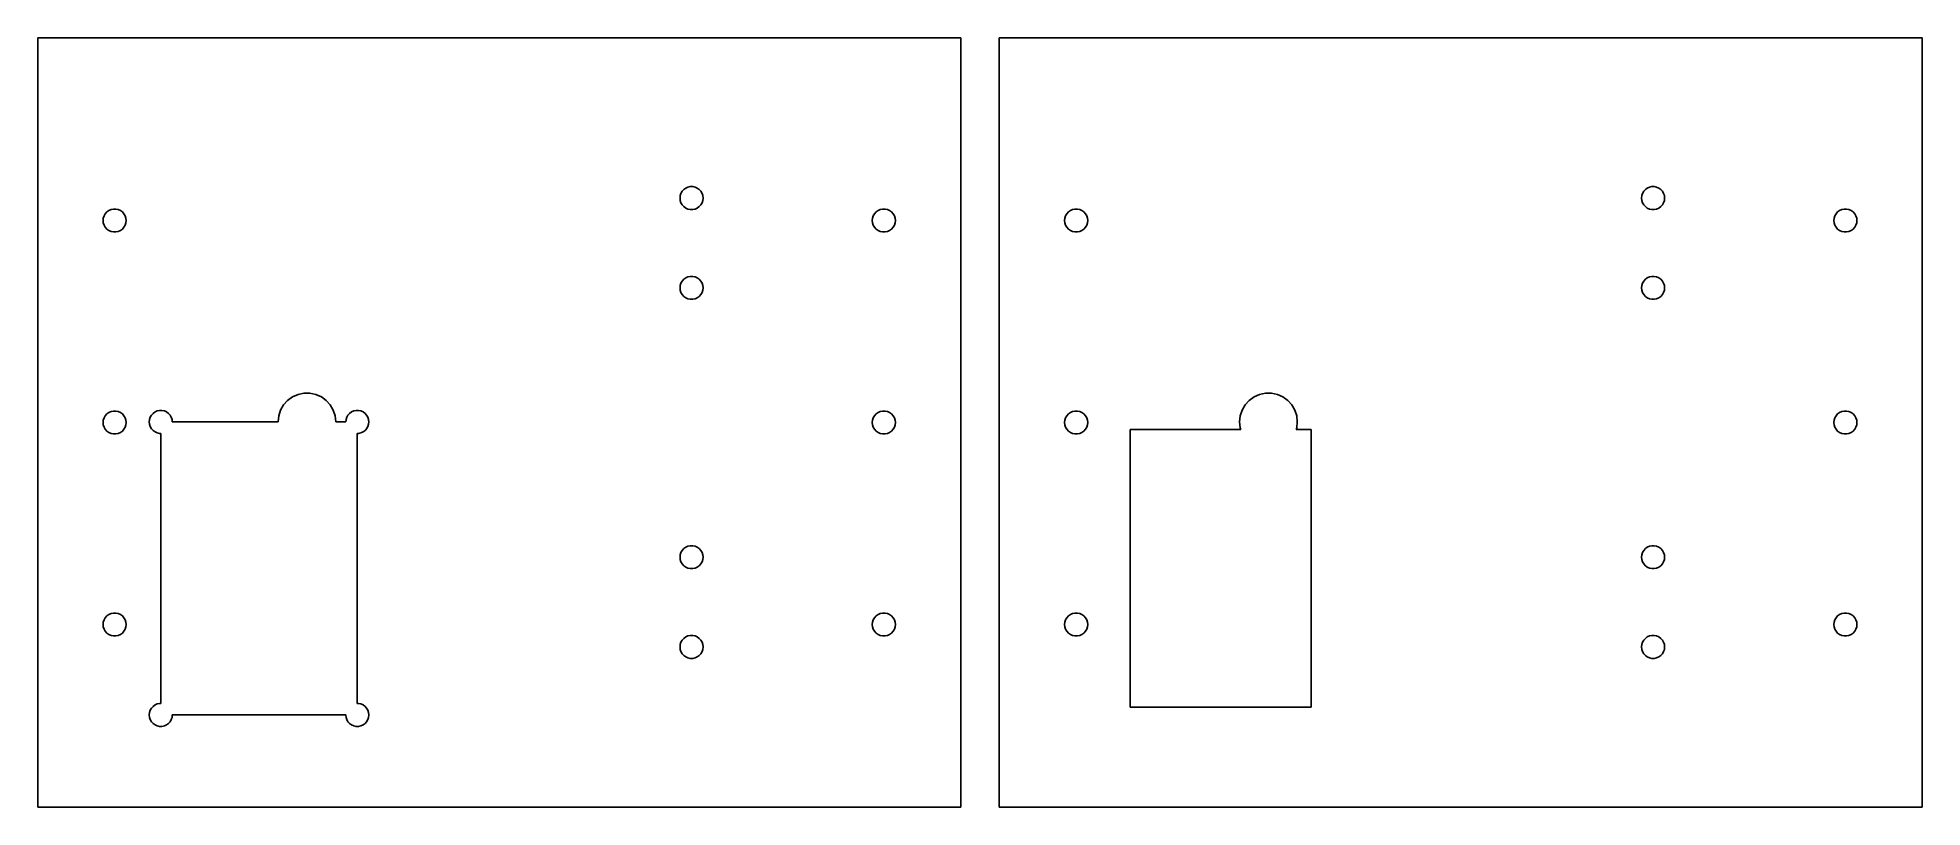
# Model space of a CAD drawing. Header units: metres. Extents: x 0 to 490, y 0 to 200.
import ezdxf

# ---------------------------------------------------------------- set-up
doc = ezdxf.new("R2010")
doc.units = ezdxf.units.M

msp = doc.modelspace()

# ---------------------------------------------------------------- linework, layer by layer
for p, q in [((240, 200), (0, 200)), ((0, 200), (0, 0)), ((240, 0), (240, 200)), ((490, 200), (250, 200)), ((250, 200), (250, 0)), ((490, 0), (490, 200)), ((167, 158.333), (167.066, 158.957)), ((167.066, 157.71), (167, 158.333)), ((167.066, 158.957), (167.259, 159.554)), ((167.259, 157.113), (167.066, 157.71)), ((167.259, 159.554), (167.573, 160.097)), ((167.573, 156.57), (167.259, 157.113)), ((167.573, 160.097), (167.993, 160.563)), ((167.993, 160.563), (168.5, 160.931)), ((168.5, 160.931), (169.073, 161.186)), ((169.073, 161.186), (169.686, 161.317)), ((169.686, 161.317), (170.314, 161.317)), ((170.314, 161.317), (170.927, 161.186)), ((170.927, 161.186), (171.5, 160.931)), ((171.5, 160.931), (172.007, 160.563)), ((172.007, 160.563), (172.427, 160.097)), ((172.427, 160.097), (172.741, 159.554)), ((172.741, 157.113), (172.427, 156.57)), ((172.741, 159.554), (172.934, 158.957)), ((172.934, 157.71), (172.741, 157.113)), ((172.934, 158.957), (173, 158.333)), ((173, 158.333), (172.934, 157.71)), ((417, 158.333), (417.066, 158.957)), ((417.066, 157.71), (417, 158.333)), ((417.066, 158.957), (417.259, 159.554)), ((417.259, 157.113), (417.066, 157.71)), ((417.259, 159.554), (417.573, 160.097)), ((417.573, 156.57), (417.259, 157.113)), ((417.573, 160.097), (417.993, 160.563)), ((417.993, 160.563), (418.5, 160.931)), ((418.5, 160.931), (419.073, 161.186)), ((419.073, 161.186), (419.686, 161.317)), ((419.686, 161.317), (420.314, 161.317)), ((420.314, 161.317), (420.927, 161.186)), ((420.927, 161.186), (421.5, 160.931)), ((421.5, 160.931), (422.007, 160.563)), ((422.007, 160.563), (422.427, 160.097)), ((422.427, 160.097), (422.741, 159.554)), ((422.741, 157.113), (422.427, 156.57)), ((422.741, 159.554), (422.934, 158.957)), ((422.934, 157.71), (422.741, 157.113)), ((422.934, 158.957), (423, 158.333)), ((423, 158.333), (422.934, 157.71)), ((17, 152.5), (17.0656, 153.124)), ((17.0656, 151.876), (17, 152.5)), ((17.0656, 153.124), (17.2594, 153.72)), ((17.2594, 153.72), (17.5729, 154.263)), ((17.5729, 154.263), (17.9926, 154.729)), ((17.9926, 154.729), (18.5, 155.098)), ((18.5, 155.098), (19.0729, 155.353)), ((19.0729, 155.353), (19.6864, 155.484)), ((19.6864, 155.484), (20.3136, 155.484)), ((20.3136, 155.484), (20.927, 155.353)), ((20.927, 155.353), (21.5, 155.098)), ((21.5, 155.098), (22.0074, 154.729)), ((22.0074, 154.729), (22.427, 154.263)), ((22.427, 154.263), (22.7406, 153.72)), ((22.7406, 153.72), (22.9344, 153.124)), ((22.9344, 153.124), (23, 152.5)), ((23, 152.5), (22.9344, 151.876)), ((167.993, 156.104), (167.573, 156.57)), ((168.5, 155.735), (167.993, 156.104)), ((169.073, 155.48), (168.5, 155.735)), ((169.686, 155.35), (169.073, 155.48)), ((170.314, 155.35), (169.686, 155.35)), ((170.927, 155.48), (170.314, 155.35)), ((171.5, 155.735), (170.927, 155.48)), ((172.007, 156.104), (171.5, 155.735)), ((172.427, 156.57), (172.007, 156.104)), ((217, 152.5), (217.066, 153.124)), ((217.066, 151.876), (217, 152.5)), ((217.066, 153.124), (217.259, 153.72)), ((217.259, 153.72), (217.573, 154.263)), ((217.573, 154.263), (217.993, 154.729)), ((217.993, 154.729), (218.5, 155.098)), ((218.5, 155.098), (219.073, 155.353)), ((219.073, 155.353), (219.686, 155.484)), ((219.686, 155.484), (220.314, 155.484)), ((220.314, 155.484), (220.927, 155.353)), ((220.927, 155.353), (221.5, 155.098)), ((221.5, 155.098), (222.007, 154.729)), ((222.007, 154.729), (222.427, 154.263)), ((222.427, 154.263), (222.741, 153.72)), ((222.741, 153.72), (222.934, 153.124)), ((222.934, 153.124), (223, 152.5)), ((223, 152.5), (222.934, 151.876)), ((267, 152.5), (267.066, 153.124)), ((267.066, 151.876), (267, 152.5)), ((267.066, 153.124), (267.259, 153.72)), ((267.259, 153.72), (267.573, 154.263)), ((267.573, 154.263), (267.993, 154.729)), ((267.993, 154.729), (268.5, 155.098)), ((268.5, 155.098), (269.073, 155.353)), ((269.073, 155.353), (269.686, 155.484)), ((269.686, 155.484), (270.314, 155.484)), ((270.314, 155.484), (270.927, 155.353)), ((270.927, 155.353), (271.5, 155.098)), ((271.5, 155.098), (272.007, 154.729)), ((272.007, 154.729), (272.427, 154.263)), ((272.427, 154.263), (272.741, 153.72)), ((272.741, 153.72), (272.934, 153.124)), ((272.934, 153.124), (273, 152.5)), ((273, 152.5), (272.934, 151.876)), ((417.993, 156.104), (417.573, 156.57)), ((418.5, 155.735), (417.993, 156.104)), ((419.073, 155.48), (418.5, 155.735)), ((419.686, 155.35), (419.073, 155.48)), ((420.314, 155.35), (419.686, 155.35)), ((420.927, 155.48), (420.314, 155.35)), ((421.5, 155.735), (420.927, 155.48)), ((422.007, 156.104), (421.5, 155.735)), ((422.427, 156.57), (422.007, 156.104)), ((467, 152.5), (467.066, 153.124)), ((467.066, 151.876), (467, 152.5)), ((467.066, 153.124), (467.259, 153.72)), ((467.259, 153.72), (467.573, 154.263)), ((467.573, 154.263), (467.993, 154.729)), ((467.993, 154.729), (468.5, 155.098)), ((468.5, 155.098), (469.073, 155.353)), ((469.073, 155.353), (469.686, 155.484)), ((469.686, 155.484), (470.314, 155.484)), ((470.314, 155.484), (470.927, 155.353)), ((470.927, 155.353), (471.5, 155.098)), ((471.5, 155.098), (472.007, 154.729)), ((472.007, 154.729), (472.427, 154.263)), ((472.427, 154.263), (472.741, 153.72)), ((472.741, 153.72), (472.934, 153.124)), ((472.934, 153.124), (473, 152.5)), ((473, 152.5), (472.934, 151.876)), ((17.2594, 151.28), (17.0656, 151.876)), ((17.5729, 150.737), (17.2594, 151.28)), ((17.9926, 150.271), (17.5729, 150.737)), ((18.5, 149.902), (17.9926, 150.271)), ((19.0729, 149.647), (18.5, 149.902)), ((19.6864, 149.516), (19.0729, 149.647)), ((20.3136, 149.516), (19.6864, 149.516)), ((20.927, 149.647), (20.3136, 149.516)), ((21.5, 149.902), (20.927, 149.647)), ((22.0074, 150.271), (21.5, 149.902)), ((22.427, 150.737), (22.0074, 150.271)), ((22.7406, 151.28), (22.427, 150.737)), ((22.9344, 151.876), (22.7406, 151.28)), ((217.259, 151.28), (217.066, 151.876)), ((217.573, 150.737), (217.259, 151.28)), ((217.993, 150.271), (217.573, 150.737)), ((218.5, 149.902), (217.993, 150.271)), ((219.073, 149.647), (218.5, 149.902)), ((219.686, 149.516), (219.073, 149.647)), ((220.314, 149.516), (219.686, 149.516)), ((220.927, 149.647), (220.314, 149.516)), ((221.5, 149.902), (220.927, 149.647)), ((222.007, 150.271), (221.5, 149.902)), ((222.427, 150.737), (222.007, 150.271)), ((222.741, 151.28), (222.427, 150.737)), ((222.934, 151.876), (222.741, 151.28)), ((267.259, 151.28), (267.066, 151.876)), ((267.573, 150.737), (267.259, 151.28)), ((267.993, 150.271), (267.573, 150.737)), ((268.5, 149.902), (267.993, 150.271)), ((269.073, 149.647), (268.5, 149.902)), ((269.686, 149.516), (269.073, 149.647)), ((270.314, 149.516), (269.686, 149.516)), ((270.927, 149.647), (270.314, 149.516)), ((271.5, 149.902), (270.927, 149.647)), ((272.007, 150.271), (271.5, 149.902)), ((272.427, 150.737), (272.007, 150.271)), ((272.741, 151.28), (272.427, 150.737)), ((272.934, 151.876), (272.741, 151.28)), ((467.259, 151.28), (467.066, 151.876)), ((467.573, 150.737), (467.259, 151.28)), ((467.993, 150.271), (467.573, 150.737)), ((468.5, 149.902), (467.993, 150.271)), ((469.073, 149.647), (468.5, 149.902)), ((469.686, 149.516), (469.073, 149.647)), ((470.314, 149.516), (469.686, 149.516)), ((470.927, 149.647), (470.314, 149.516)), ((471.5, 149.902), (470.927, 149.647)), ((472.007, 150.271), (471.5, 149.902)), ((472.427, 150.737), (472.007, 150.271)), ((472.741, 151.28), (472.427, 150.737)), ((472.934, 151.876), (472.741, 151.28)), ((167.573, 136.763), (167.993, 137.229)), ((167.993, 137.229), (168.5, 137.598)), ((168.5, 137.598), (169.073, 137.853)), ((169.073, 137.853), (169.686, 137.984)), ((169.686, 137.984), (170.314, 137.984)), ((170.314, 137.984), (170.927, 137.853)), ((170.927, 137.853), (171.5, 137.598)), ((171.5, 137.598), (172.007, 137.229)), ((172.007, 137.229), (172.427, 136.763)), ((417.573, 136.763), (417.993, 137.229)), ((417.993, 137.229), (418.5, 137.598)), ((418.5, 137.598), (419.073, 137.853)), ((419.073, 137.853), (419.686, 137.984)), ((419.686, 137.984), (420.314, 137.984)), ((420.314, 137.984), (420.927, 137.853)), ((420.927, 137.853), (421.5, 137.598)), ((421.5, 137.598), (422.007, 137.229)), ((422.007, 137.229), (422.427, 136.763)), ((167, 135), (167.066, 135.624)), ((167.066, 134.376), (167, 135)), ((167.066, 135.624), (167.259, 136.22)), ((167.259, 133.78), (167.066, 134.376)), ((167.259, 136.22), (167.573, 136.763)), ((167.573, 133.237), (167.259, 133.78)), ((167.993, 132.771), (167.573, 133.237)), ((168.5, 132.402), (167.993, 132.771)), ((169.073, 132.147), (168.5, 132.402)), ((171.5, 132.402), (170.927, 132.147)), ((172.007, 132.771), (171.5, 132.402)), ((172.427, 133.237), (172.007, 132.771)), ((172.427, 136.763), (172.741, 136.22)), ((172.741, 133.78), (172.427, 133.237)), ((172.741, 136.22), (172.934, 135.624)), ((172.934, 134.376), (172.741, 133.78)), ((172.934, 135.624), (173, 135)), ((173, 135), (172.934, 134.376)), ((417, 135), (417.066, 135.624)), ((417.066, 134.376), (417, 135)), ((417.066, 135.624), (417.259, 136.22)), ((417.259, 133.78), (417.066, 134.376)), ((417.259, 136.22), (417.573, 136.763)), ((417.573, 133.237), (417.259, 133.78)), ((417.993, 132.771), (417.573, 133.237)), ((418.5, 132.402), (417.993, 132.771)), ((419.073, 132.147), (418.5, 132.402)), ((421.5, 132.402), (420.927, 132.147)), ((422.007, 132.771), (421.5, 132.402)), ((422.427, 133.237), (422.007, 132.771)), ((422.427, 136.763), (422.741, 136.22)), ((422.741, 133.78), (422.427, 133.237)), ((422.741, 136.22), (422.934, 135.624)), ((422.934, 134.376), (422.741, 133.78)), ((422.934, 135.624), (423, 135)), ((423, 135), (422.934, 134.376)), ((169.686, 132.016), (169.073, 132.147)), ((170.314, 132.016), (169.686, 132.016)), ((170.927, 132.147), (170.314, 132.016)), ((419.686, 132.016), (419.073, 132.147)), ((420.314, 132.016), (419.686, 132.016)), ((420.927, 132.147), (420.314, 132.016)), ((19.0729, 102.853), (19.6864, 102.984)), ((19.6864, 102.984), (20.3136, 102.984)), ((20.3136, 102.984), (20.927, 102.853)), ((30.5, 102.748), (31.073, 103.003)), ((31.073, 103.003), (31.6864, 103.134)), ((31.6864, 103.134), (32.3136, 103.134)), ((32.3136, 103.134), (32.927, 103.003)), ((32.927, 103.003), (33.5, 102.748)), ((62.6639, 101.709), (63.1484, 103.201)), ((63.1484, 103.201), (63.9324, 104.558)), ((63.9324, 104.558), (64.9815, 105.724)), ((64.9815, 105.724), (66.25, 106.645)), ((66.25, 106.645), (67.6824, 107.283)), ((67.6824, 107.283), (69.216, 107.609)), ((69.216, 107.609), (70.784, 107.609)), ((70.784, 107.609), (72.3176, 107.283)), ((72.3176, 107.283), (73.75, 106.645)), ((73.75, 106.645), (75.0185, 105.724)), ((75.0185, 105.724), (76.0676, 104.558)), ((76.0676, 104.558), (76.8516, 103.201)), ((76.8516, 103.201), (77.3361, 101.709)), ((81.6, 102.748), (82.1729, 103.003)), ((82.1729, 103.003), (82.7864, 103.134)), ((82.7864, 103.134), (83.4136, 103.134)), ((83.4136, 103.134), (84.027, 103.003)), ((84.027, 103.003), (84.6, 102.748)), ((219.073, 102.853), (219.686, 102.984)), ((219.686, 102.984), (220.314, 102.984)), ((220.314, 102.984), (220.927, 102.853)), ((269.073, 102.853), (269.686, 102.984)), ((269.686, 102.984), (270.314, 102.984)), ((270.314, 102.984), (270.927, 102.853)), ((312.664, 101.709), (313.148, 103.201)), ((313.148, 103.201), (313.932, 104.558)), ((313.932, 104.558), (314.982, 105.724)), ((314.982, 105.724), (316.25, 106.645)), ((316.25, 106.645), (317.682, 107.283)), ((317.682, 107.283), (319.216, 107.609)), ((319.216, 107.609), (320.784, 107.609)), ((320.784, 107.609), (322.318, 107.283)), ((322.318, 107.283), (323.75, 106.645)), ((323.75, 106.645), (325.018, 105.724)), ((325.018, 105.724), (326.068, 104.558)), ((326.068, 104.558), (326.852, 103.201)), ((326.852, 103.201), (327.336, 101.709)), ((469.073, 102.853), (469.686, 102.984)), ((469.686, 102.984), (470.314, 102.984)), ((470.314, 102.984), (470.927, 102.853)), ((17, 100), (17.0656, 100.624)), ((17.0656, 99.3763), (17, 100)), ((17.0656, 100.624), (17.2594, 101.22)), ((17.2594, 98.7798), (17.0656, 99.3763)), ((17.2594, 101.22), (17.5729, 101.763)), ((17.5729, 98.2366), (17.2594, 98.7798)), ((17.5729, 101.763), (17.9926, 102.229)), ((17.9926, 97.7706), (17.5729, 98.2366)), ((17.9926, 102.229), (18.5, 102.598)), ((18.5, 102.598), (19.0729, 102.853)), ((20.927, 102.853), (21.5, 102.598)), ((21.5, 102.598), (22.0074, 102.229)), ((22.0074, 102.229), (22.427, 101.763)), ((22.427, 98.2366), (22.0074, 97.7706)), ((22.427, 101.763), (22.7406, 101.22)), ((22.7406, 98.7798), (22.427, 98.2366)), ((22.7406, 101.22), (22.9344, 100.624)), ((22.9344, 99.3763), (22.7406, 98.7798)), ((22.9344, 100.624), (23, 100)), ((23, 100), (22.9344, 99.3763)), ((29, 100.15), (29.0656, 100.774)), ((29.0656, 99.5263), (29, 100.15)), ((29.0656, 100.774), (29.2594, 101.37)), ((29.2594, 98.9298), (29.0656, 99.5263)), ((29.2594, 101.37), (29.573, 101.913)), ((29.573, 98.3866), (29.2594, 98.9298)), ((29.573, 101.913), (29.9926, 102.379)), ((29.9926, 97.9206), (29.573, 98.3866)), ((29.9926, 102.379), (30.5, 102.748)), ((33.5, 102.748), (34.0074, 102.379)), ((34.0074, 102.379), (34.427, 101.913)), ((34.427, 101.913), (34.7406, 101.37)), ((34.7406, 101.37), (34.9344, 100.774)), ((34.9344, 100.774), (35, 100.15)), ((35, 100.15), (62.5, 100.15)), ((62.5, 100.15), (62.6639, 101.709)), ((77.3361, 101.709), (77.5, 100.15)), ((77.5, 100.15), (80.1, 100.15)), ((80.1, 100.15), (80.1655, 100.774)), ((80.1655, 100.774), (80.3594, 101.37)), ((80.3594, 101.37), (80.6729, 101.913)), ((80.6729, 101.913), (81.0926, 102.379)), ((81.0926, 102.379), (81.6, 102.748)), ((84.6, 102.748), (85.1074, 102.379)), ((85.1074, 102.379), (85.527, 101.913)), ((85.527, 98.3866), (85.1074, 97.9206)), ((85.527, 101.913), (85.8406, 101.37)), ((85.8406, 98.9298), (85.527, 98.3866)), ((85.8406, 101.37), (86.0344, 100.774)), ((86.0344, 99.5263), (85.8406, 98.9298)), ((86.0344, 100.774), (86.1, 100.15)), ((86.1, 100.15), (86.0344, 99.5263)), ((217, 100), (217.066, 100.624)), ((217.066, 99.3763), (217, 100)), ((217.066, 100.624), (217.259, 101.22)), ((217.259, 98.7798), (217.066, 99.3763)), ((217.259, 101.22), (217.573, 101.763)), ((217.573, 98.2366), (217.259, 98.7798)), ((217.573, 101.763), (217.993, 102.229)), ((217.993, 97.7706), (217.573, 98.2366)), ((217.993, 102.229), (218.5, 102.598)), ((218.5, 102.598), (219.073, 102.853)), ((220.927, 102.853), (221.5, 102.598)), ((221.5, 102.598), (222.007, 102.229)), ((222.007, 102.229), (222.427, 101.763)), ((222.427, 98.2366), (222.007, 97.7706)), ((222.427, 101.763), (222.741, 101.22)), ((222.741, 98.7798), (222.427, 98.2366)), ((222.741, 101.22), (222.934, 100.624)), ((222.934, 99.3763), (222.741, 98.7798)), ((222.934, 100.624), (223, 100)), ((223, 100), (222.934, 99.3763)), ((267, 100), (267.066, 100.624)), ((267.066, 99.3763), (267, 100)), ((267.066, 100.624), (267.259, 101.22)), ((267.259, 98.7798), (267.066, 99.3763)), ((267.259, 101.22), (267.573, 101.763)), ((267.573, 98.2366), (267.259, 98.7798)), ((267.573, 101.763), (267.993, 102.229)), ((267.993, 97.7706), (267.573, 98.2366)), ((267.993, 102.229), (268.5, 102.598)), ((268.5, 102.598), (269.073, 102.853)), ((270.927, 102.853), (271.5, 102.598)), ((271.5, 102.598), (272.007, 102.229)), ((272.007, 102.229), (272.427, 101.763)), ((272.427, 98.2366), (272.007, 97.7706)), ((272.427, 101.763), (272.741, 101.22)), ((272.741, 98.7798), (272.427, 98.2366)), ((272.741, 101.22), (272.934, 100.624)), ((272.934, 99.3763), (272.741, 98.7798)), ((272.934, 100.624), (273, 100)), ((273, 100), (272.934, 99.3763)), ((284, 26), (284, 98.15)), ((284, 98.15), (312.807, 98.15)), ((312.5, 100.15), (312.664, 101.709)), ((312.664, 98.5907), (312.5, 100.15)), ((312.807, 98.15), (312.664, 98.5907)), ((327.336, 98.5907), (327.193, 98.15)), ((327.193, 98.15), (331.1, 98.15)), ((327.336, 101.709), (327.5, 100.15)), ((327.5, 100.15), (327.336, 98.5907)), ((331.1, 98.15), (331.1, 26)), ((467, 100), (467.066, 100.624)), ((467.066, 99.3763), (467, 100)), ((467.066, 100.624), (467.259, 101.22)), ((467.259, 98.7798), (467.066, 99.3763)), ((467.259, 101.22), (467.573, 101.763)), ((467.573, 98.2366), (467.259, 98.7798)), ((467.573, 101.763), (467.993, 102.229)), ((467.993, 97.7706), (467.573, 98.2366)), ((467.993, 102.229), (468.5, 102.598)), ((468.5, 102.598), (469.073, 102.853)), ((470.927, 102.853), (471.5, 102.598)), ((471.5, 102.598), (472.007, 102.229)), ((472.007, 102.229), (472.427, 101.763)), ((472.427, 98.2366), (472.007, 97.7706)), ((472.427, 101.763), (472.741, 101.22)), ((472.741, 98.7798), (472.427, 98.2366)), ((472.741, 101.22), (472.934, 100.624)), ((472.934, 99.3763), (472.741, 98.7798)), ((472.934, 100.624), (473, 100)), ((473, 100), (472.934, 99.3763)), ((18.5, 97.4019), (17.9926, 97.7706)), ((19.0729, 97.1468), (18.5, 97.4019)), ((19.6864, 97.0164), (19.0729, 97.1468)), ((20.3136, 97.0164), (19.6864, 97.0164)), ((20.927, 97.1468), (20.3136, 97.0164)), ((21.5, 97.4019), (20.927, 97.1468)), ((22.0074, 97.7706), (21.5, 97.4019)), ((30.5, 97.5519), (29.9926, 97.9206)), ((31.073, 97.2968), (30.5, 97.5519)), ((31.6864, 97.1664), (31.073, 97.2968)), ((32, 97.1664), (31.6864, 97.1664)), ((32, 26.9836), (32, 97.1664)), ((83.4136, 97.1664), (83.1, 97.1664)), ((83.1, 97.1664), (83.1, 26.9836)), ((84.027, 97.2968), (83.4136, 97.1664)), ((84.6, 97.5519), (84.027, 97.2968)), ((85.1074, 97.9206), (84.6, 97.5519)), ((218.5, 97.4019), (217.993, 97.7706)), ((219.073, 97.1468), (218.5, 97.4019)), ((219.686, 97.0164), (219.073, 97.1468)), ((220.314, 97.0164), (219.686, 97.0164)), ((220.927, 97.1468), (220.314, 97.0164)), ((221.5, 97.4019), (220.927, 97.1468)), ((222.007, 97.7706), (221.5, 97.4019)), ((268.5, 97.4019), (267.993, 97.7706)), ((269.073, 97.1468), (268.5, 97.4019)), ((269.686, 97.0164), (269.073, 97.1468)), ((270.314, 97.0164), (269.686, 97.0164)), ((270.927, 97.1468), (270.314, 97.0164)), ((271.5, 97.4019), (270.927, 97.1468)), ((272.007, 97.7706), (271.5, 97.4019)), ((468.5, 97.4019), (467.993, 97.7706)), ((469.073, 97.1468), (468.5, 97.4019)), ((469.686, 97.0164), (469.073, 97.1468)), ((470.314, 97.0164), (469.686, 97.0164)), ((470.927, 97.1468), (470.314, 97.0164)), ((471.5, 97.4019), (470.927, 97.1468)), ((472.007, 97.7706), (471.5, 97.4019)), ((167, 65), (167.066, 65.6237)), ((167.066, 64.3763), (167, 65)), ((167.066, 65.6237), (167.259, 66.2202)), ((167.259, 63.7798), (167.066, 64.3763)), ((167.259, 66.2202), (167.573, 66.7634)), ((167.573, 63.2366), (167.259, 63.7798)), ((167.573, 66.7634), (167.993, 67.2294)), ((167.993, 67.2294), (168.5, 67.5981)), ((168.5, 67.5981), (169.073, 67.8532)), ((169.073, 67.8532), (169.686, 67.9836)), ((169.686, 67.9836), (170.314, 67.9836)), ((170.314, 67.9836), (170.927, 67.8532)), ((170.927, 67.8532), (171.5, 67.5981)), ((171.5, 67.5981), (172.007, 67.2294)), ((172.007, 67.2294), (172.427, 66.7634)), ((172.427, 66.7634), (172.741, 66.2202)), ((172.741, 63.7798), (172.427, 63.2366)), ((172.741, 66.2202), (172.934, 65.6237)), ((172.934, 64.3763), (172.741, 63.7798)), ((172.934, 65.6237), (173, 65)), ((173, 65), (172.934, 64.3763)), ((417, 65), (417.066, 65.6237)), ((417.066, 64.3763), (417, 65)), ((417.066, 65.6237), (417.259, 66.2202)), ((417.259, 63.7798), (417.066, 64.3763)), ((417.259, 66.2202), (417.573, 66.7634)), ((417.573, 63.2366), (417.259, 63.7798)), ((417.573, 66.7634), (417.993, 67.2294)), ((417.993, 67.2294), (418.5, 67.5981)), ((418.5, 67.5981), (419.073, 67.8532)), ((419.073, 67.8532), (419.686, 67.9836)), ((419.686, 67.9836), (420.314, 67.9836)), ((420.314, 67.9836), (420.927, 67.8532)), ((420.927, 67.8532), (421.5, 67.5981)), ((421.5, 67.5981), (422.007, 67.2294)), ((422.007, 67.2294), (422.427, 66.7634)), ((422.427, 66.7634), (422.741, 66.2202)), ((422.741, 63.7798), (422.427, 63.2366)), ((422.741, 66.2202), (422.934, 65.6237)), ((422.934, 64.3763), (422.741, 63.7798)), ((422.934, 65.6237), (423, 65)), ((423, 65), (422.934, 64.3763)), ((167.993, 62.7706), (167.573, 63.2366)), ((168.5, 62.4019), (167.993, 62.7706)), ((169.073, 62.1468), (168.5, 62.4019)), ((169.686, 62.0164), (169.073, 62.1468)), ((170.314, 62.0164), (169.686, 62.0164)), ((170.927, 62.1468), (170.314, 62.0164)), ((171.5, 62.4019), (170.927, 62.1468)), ((172.007, 62.7706), (171.5, 62.4019)), ((172.427, 63.2366), (172.007, 62.7706)), ((417.993, 62.7706), (417.573, 63.2366)), ((418.5, 62.4019), (417.993, 62.7706)), ((419.073, 62.1468), (418.5, 62.4019)), ((419.686, 62.0164), (419.073, 62.1468)), ((420.314, 62.0164), (419.686, 62.0164)), ((420.927, 62.1468), (420.314, 62.0164)), ((421.5, 62.4019), (420.927, 62.1468)), ((422.007, 62.7706), (421.5, 62.4019)), ((422.427, 63.2366), (422.007, 62.7706)), ((17.2594, 48.7202), (17.5729, 49.2634)), ((17.5729, 49.2634), (17.9926, 49.7294)), ((17.9926, 49.7294), (18.5, 50.0981)), ((18.5, 50.0981), (19.0729, 50.3532)), ((19.0729, 50.3532), (19.6864, 50.4836)), ((19.6864, 50.4836), (20.3136, 50.4836)), ((20.3136, 50.4836), (20.927, 50.3532)), ((20.927, 50.3532), (21.5, 50.0981)), ((21.5, 50.0981), (22.0074, 49.7294)), ((22.0074, 49.7294), (22.427, 49.2634)), ((22.427, 49.2634), (22.7406, 48.7202)), ((217.259, 48.7202), (217.573, 49.2634)), ((217.573, 49.2634), (217.993, 49.7294)), ((217.993, 49.7294), (218.5, 50.0981)), ((218.5, 50.0981), (219.073, 50.3532)), ((219.073, 50.3532), (219.686, 50.4836)), ((219.686, 50.4836), (220.314, 50.4836)), ((220.314, 50.4836), (220.927, 50.3532)), ((220.927, 50.3532), (221.5, 50.0981)), ((221.5, 50.0981), (222.007, 49.7294)), ((222.007, 49.7294), (222.427, 49.2634)), ((222.427, 49.2634), (222.741, 48.7202)), ((267.259, 48.7202), (267.573, 49.2634)), ((267.573, 49.2634), (267.993, 49.7294)), ((267.993, 49.7294), (268.5, 50.0981)), ((268.5, 50.0981), (269.073, 50.3532)), ((269.073, 50.3532), (269.686, 50.4836)), ((269.686, 50.4836), (270.314, 50.4836)), ((270.314, 50.4836), (270.927, 50.3532)), ((270.927, 50.3532), (271.5, 50.0981)), ((271.5, 50.0981), (272.007, 49.7294)), ((272.007, 49.7294), (272.427, 49.2634)), ((272.427, 49.2634), (272.741, 48.7202)), ((467.259, 48.7202), (467.573, 49.2634)), ((467.573, 49.2634), (467.993, 49.7294)), ((467.993, 49.7294), (468.5, 50.0981)), ((468.5, 50.0981), (469.073, 50.3532)), ((469.073, 50.3532), (469.686, 50.4836)), ((469.686, 50.4836), (470.314, 50.4836)), ((470.314, 50.4836), (470.927, 50.3532)), ((470.927, 50.3532), (471.5, 50.0981)), ((471.5, 50.0981), (472.007, 49.7294)), ((472.007, 49.7294), (472.427, 49.2634)), ((472.427, 49.2634), (472.741, 48.7202)), ((17, 47.5), (17.0656, 48.1237)), ((17.0656, 46.8763), (17, 47.5)), ((17.0656, 48.1237), (17.2594, 48.7202)), ((17.2594, 46.2798), (17.0656, 46.8763)), ((17.5729, 45.7366), (17.2594, 46.2798)), ((17.9926, 45.2706), (17.5729, 45.7366)), ((18.5, 44.9019), (17.9926, 45.2706)), ((19.0729, 44.6468), (18.5, 44.9019)), ((19.6864, 44.5164), (19.0729, 44.6468)), ((20.3136, 44.5164), (19.6864, 44.5164)), ((20.927, 44.6468), (20.3136, 44.5164)), ((21.5, 44.9019), (20.927, 44.6468)), ((22.0074, 45.2706), (21.5, 44.9019)), ((22.427, 45.7366), (22.0074, 45.2706)), ((22.7406, 46.2798), (22.427, 45.7366)), ((22.7406, 48.7202), (22.9344, 48.1237)), ((22.9344, 46.8763), (22.7406, 46.2798)), ((22.9344, 48.1237), (23, 47.5)), ((23, 47.5), (22.9344, 46.8763)), ((167.993, 43.8961), (168.5, 44.2647)), ((168.5, 44.2647), (169.073, 44.5198)), ((169.073, 44.5198), (169.686, 44.6502)), ((169.686, 44.6502), (170.314, 44.6502)), ((170.314, 44.6502), (170.927, 44.5198)), ((170.927, 44.5198), (171.5, 44.2647)), ((171.5, 44.2647), (172.007, 43.8961)), ((217, 47.5), (217.066, 48.1237)), ((217.066, 46.8763), (217, 47.5)), ((217.066, 48.1237), (217.259, 48.7202)), ((217.259, 46.2798), (217.066, 46.8763)), ((217.573, 45.7366), (217.259, 46.2798)), ((217.993, 45.2706), (217.573, 45.7366)), ((218.5, 44.9019), (217.993, 45.2706)), ((219.073, 44.6468), (218.5, 44.9019)), ((219.686, 44.5164), (219.073, 44.6468)), ((220.314, 44.5164), (219.686, 44.5164)), ((220.927, 44.6468), (220.314, 44.5164)), ((221.5, 44.9019), (220.927, 44.6468)), ((222.007, 45.2706), (221.5, 44.9019)), ((222.427, 45.7366), (222.007, 45.2706)), ((222.741, 46.2798), (222.427, 45.7366)), ((222.741, 48.7202), (222.934, 48.1237)), ((222.934, 46.8763), (222.741, 46.2798)), ((222.934, 48.1237), (223, 47.5)), ((223, 47.5), (222.934, 46.8763)), ((267, 47.5), (267.066, 48.1237)), ((267.066, 46.8763), (267, 47.5)), ((267.066, 48.1237), (267.259, 48.7202)), ((267.259, 46.2798), (267.066, 46.8763)), ((267.573, 45.7366), (267.259, 46.2798)), ((267.993, 45.2706), (267.573, 45.7366)), ((268.5, 44.9019), (267.993, 45.2706)), ((269.073, 44.6468), (268.5, 44.9019)), ((269.686, 44.5164), (269.073, 44.6468)), ((270.314, 44.5164), (269.686, 44.5164)), ((270.927, 44.6468), (270.314, 44.5164)), ((271.5, 44.9019), (270.927, 44.6468)), ((272.007, 45.2706), (271.5, 44.9019)), ((272.427, 45.7366), (272.007, 45.2706)), ((272.741, 46.2798), (272.427, 45.7366)), ((272.741, 48.7202), (272.934, 48.1237)), ((272.934, 46.8763), (272.741, 46.2798)), ((272.934, 48.1237), (273, 47.5)), ((273, 47.5), (272.934, 46.8763)), ((417.993, 43.8961), (418.5, 44.2647)), ((418.5, 44.2647), (419.073, 44.5198)), ((419.073, 44.5198), (419.686, 44.6502)), ((419.686, 44.6502), (420.314, 44.6502)), ((420.314, 44.6502), (420.927, 44.5198)), ((420.927, 44.5198), (421.5, 44.2647)), ((421.5, 44.2647), (422.007, 43.8961)), ((467, 47.5), (467.066, 48.1237)), ((467.066, 46.8763), (467, 47.5)), ((467.066, 48.1237), (467.259, 48.7202)), ((467.259, 46.2798), (467.066, 46.8763)), ((467.573, 45.7366), (467.259, 46.2798)), ((467.993, 45.2706), (467.573, 45.7366)), ((468.5, 44.9019), (467.993, 45.2706)), ((469.073, 44.6468), (468.5, 44.9019)), ((469.686, 44.5164), (469.073, 44.6468)), ((470.314, 44.5164), (469.686, 44.5164)), ((470.927, 44.6468), (470.314, 44.5164)), ((471.5, 44.9019), (470.927, 44.6468)), ((472.007, 45.2706), (471.5, 44.9019)), ((472.427, 45.7366), (472.007, 45.2706)), ((472.741, 46.2798), (472.427, 45.7366)), ((472.741, 48.7202), (472.934, 48.1237)), ((472.934, 46.8763), (472.741, 46.2798)), ((472.934, 48.1237), (473, 47.5)), ((473, 47.5), (472.934, 46.8763)), ((167, 41.6667), (167.066, 42.2904)), ((167.066, 41.0429), (167, 41.6667)), ((167.066, 42.2904), (167.259, 42.8869)), ((167.259, 40.4464), (167.066, 41.0429)), ((167.259, 42.8869), (167.573, 43.43)), ((167.573, 39.9033), (167.259, 40.4464)), ((167.573, 43.43), (167.993, 43.8961)), ((167.993, 39.4372), (167.573, 39.9033)), ((168.5, 39.0686), (167.993, 39.4372)), ((172.007, 39.4372), (171.5, 39.0686)), ((172.007, 43.8961), (172.427, 43.43)), ((172.427, 39.9033), (172.007, 39.4372)), ((172.427, 43.43), (172.741, 42.8869)), ((172.741, 40.4464), (172.427, 39.9033)), ((172.741, 42.8869), (172.934, 42.2904)), ((172.934, 41.0429), (172.741, 40.4464)), ((172.934, 42.2904), (173, 41.6667)), ((173, 41.6667), (172.934, 41.0429)), ((417, 41.6667), (417.066, 42.2904)), ((417.066, 41.0429), (417, 41.6667)), ((417.066, 42.2904), (417.259, 42.8869)), ((417.259, 40.4464), (417.066, 41.0429)), ((417.259, 42.8869), (417.573, 43.43)), ((417.573, 39.9033), (417.259, 40.4464)), ((417.573, 43.43), (417.993, 43.8961)), ((417.993, 39.4372), (417.573, 39.9033)), ((418.5, 39.0686), (417.993, 39.4372)), ((422.007, 39.4372), (421.5, 39.0686)), ((422.007, 43.8961), (422.427, 43.43)), ((422.427, 39.9033), (422.007, 39.4372)), ((422.427, 43.43), (422.741, 42.8869)), ((422.741, 40.4464), (422.427, 39.9033)), ((422.741, 42.8869), (422.934, 42.2904)), ((422.934, 41.0429), (422.741, 40.4464)), ((422.934, 42.2904), (423, 41.6667)), ((423, 41.6667), (422.934, 41.0429)), ((169.073, 38.8135), (168.5, 39.0686)), ((169.686, 38.6831), (169.073, 38.8135)), ((170.314, 38.6831), (169.686, 38.6831)), ((170.927, 38.8135), (170.314, 38.6831)), ((171.5, 39.0686), (170.927, 38.8135)), ((419.073, 38.8135), (418.5, 39.0686)), ((419.686, 38.6831), (419.073, 38.8135)), ((420.314, 38.6831), (419.686, 38.6831)), ((420.927, 38.8135), (420.314, 38.6831)), ((421.5, 39.0686), (420.927, 38.8135)), ((29, 24), (29.0656, 24.6237)), ((29.0656, 24.6237), (29.2594, 25.2202)), ((29.2594, 25.2202), (29.573, 25.7634)), ((29.573, 25.7634), (29.9926, 26.2294)), ((29.9926, 26.2294), (30.5, 26.5981)), ((30.5, 26.5981), (31.073, 26.8532)), ((31.073, 26.8532), (31.6864, 26.9836)), ((31.6864, 26.9836), (32, 26.9836)), ((83.1, 26.9836), (83.4136, 26.9836)), ((83.4136, 26.9836), (84.027, 26.8532)), ((84.027, 26.8532), (84.6, 26.5981)), ((84.6, 26.5981), (85.1074, 26.2294)), ((85.1074, 26.2294), (85.527, 25.7634)), ((85.527, 25.7634), (85.8406, 25.2202)), ((85.8406, 25.2202), (86.0344, 24.6237)), ((86.0344, 24.6237), (86.1, 24)), ((331.1, 26), (284, 26)), ((29.0656, 23.3763), (29, 24)), ((29.2594, 22.7798), (29.0656, 23.3763)), ((29.573, 22.2366), (29.2594, 22.7798)), ((29.9926, 21.7706), (29.573, 22.2366)), ((30.5, 21.4019), (29.9926, 21.7706)), ((31.073, 21.1468), (30.5, 21.4019)), ((31.6864, 21.0164), (31.073, 21.1468)), ((32.3136, 21.0164), (31.6864, 21.0164)), ((32.927, 21.1468), (32.3136, 21.0164)), ((33.5, 21.4019), (32.927, 21.1468)), ((34.0074, 21.7706), (33.5, 21.4019)), ((34.427, 22.2366), (34.0074, 21.7706)), ((34.7406, 22.7798), (34.427, 22.2366)), ((34.9344, 23.3763), (34.7406, 22.7798)), ((35, 24), (34.9344, 23.3763)), ((80.1, 24), (35, 24)), ((80.1655, 23.3763), (80.1, 24)), ((80.3594, 22.7798), (80.1655, 23.3763)), ((80.6729, 22.2366), (80.3594, 22.7798)), ((81.0926, 21.7706), (80.6729, 22.2366)), ((81.6, 21.4019), (81.0926, 21.7706)), ((82.1729, 21.1468), (81.6, 21.4019)), ((82.7864, 21.0164), (82.1729, 21.1468)), ((83.4136, 21.0164), (82.7864, 21.0164)), ((84.027, 21.1468), (83.4136, 21.0164)), ((84.6, 21.4019), (84.027, 21.1468)), ((85.1074, 21.7706), (84.6, 21.4019)), ((85.527, 22.2366), (85.1074, 21.7706)), ((85.8406, 22.7798), (85.527, 22.2366)), ((86.0344, 23.3763), (85.8406, 22.7798)), ((86.1, 24), (86.0344, 23.3763)), ((0, 0), (240, 0)), ((250, 0), (490, 0))]:
    msp.add_line(p, q)

doc.saveas('drawing.dxf')
